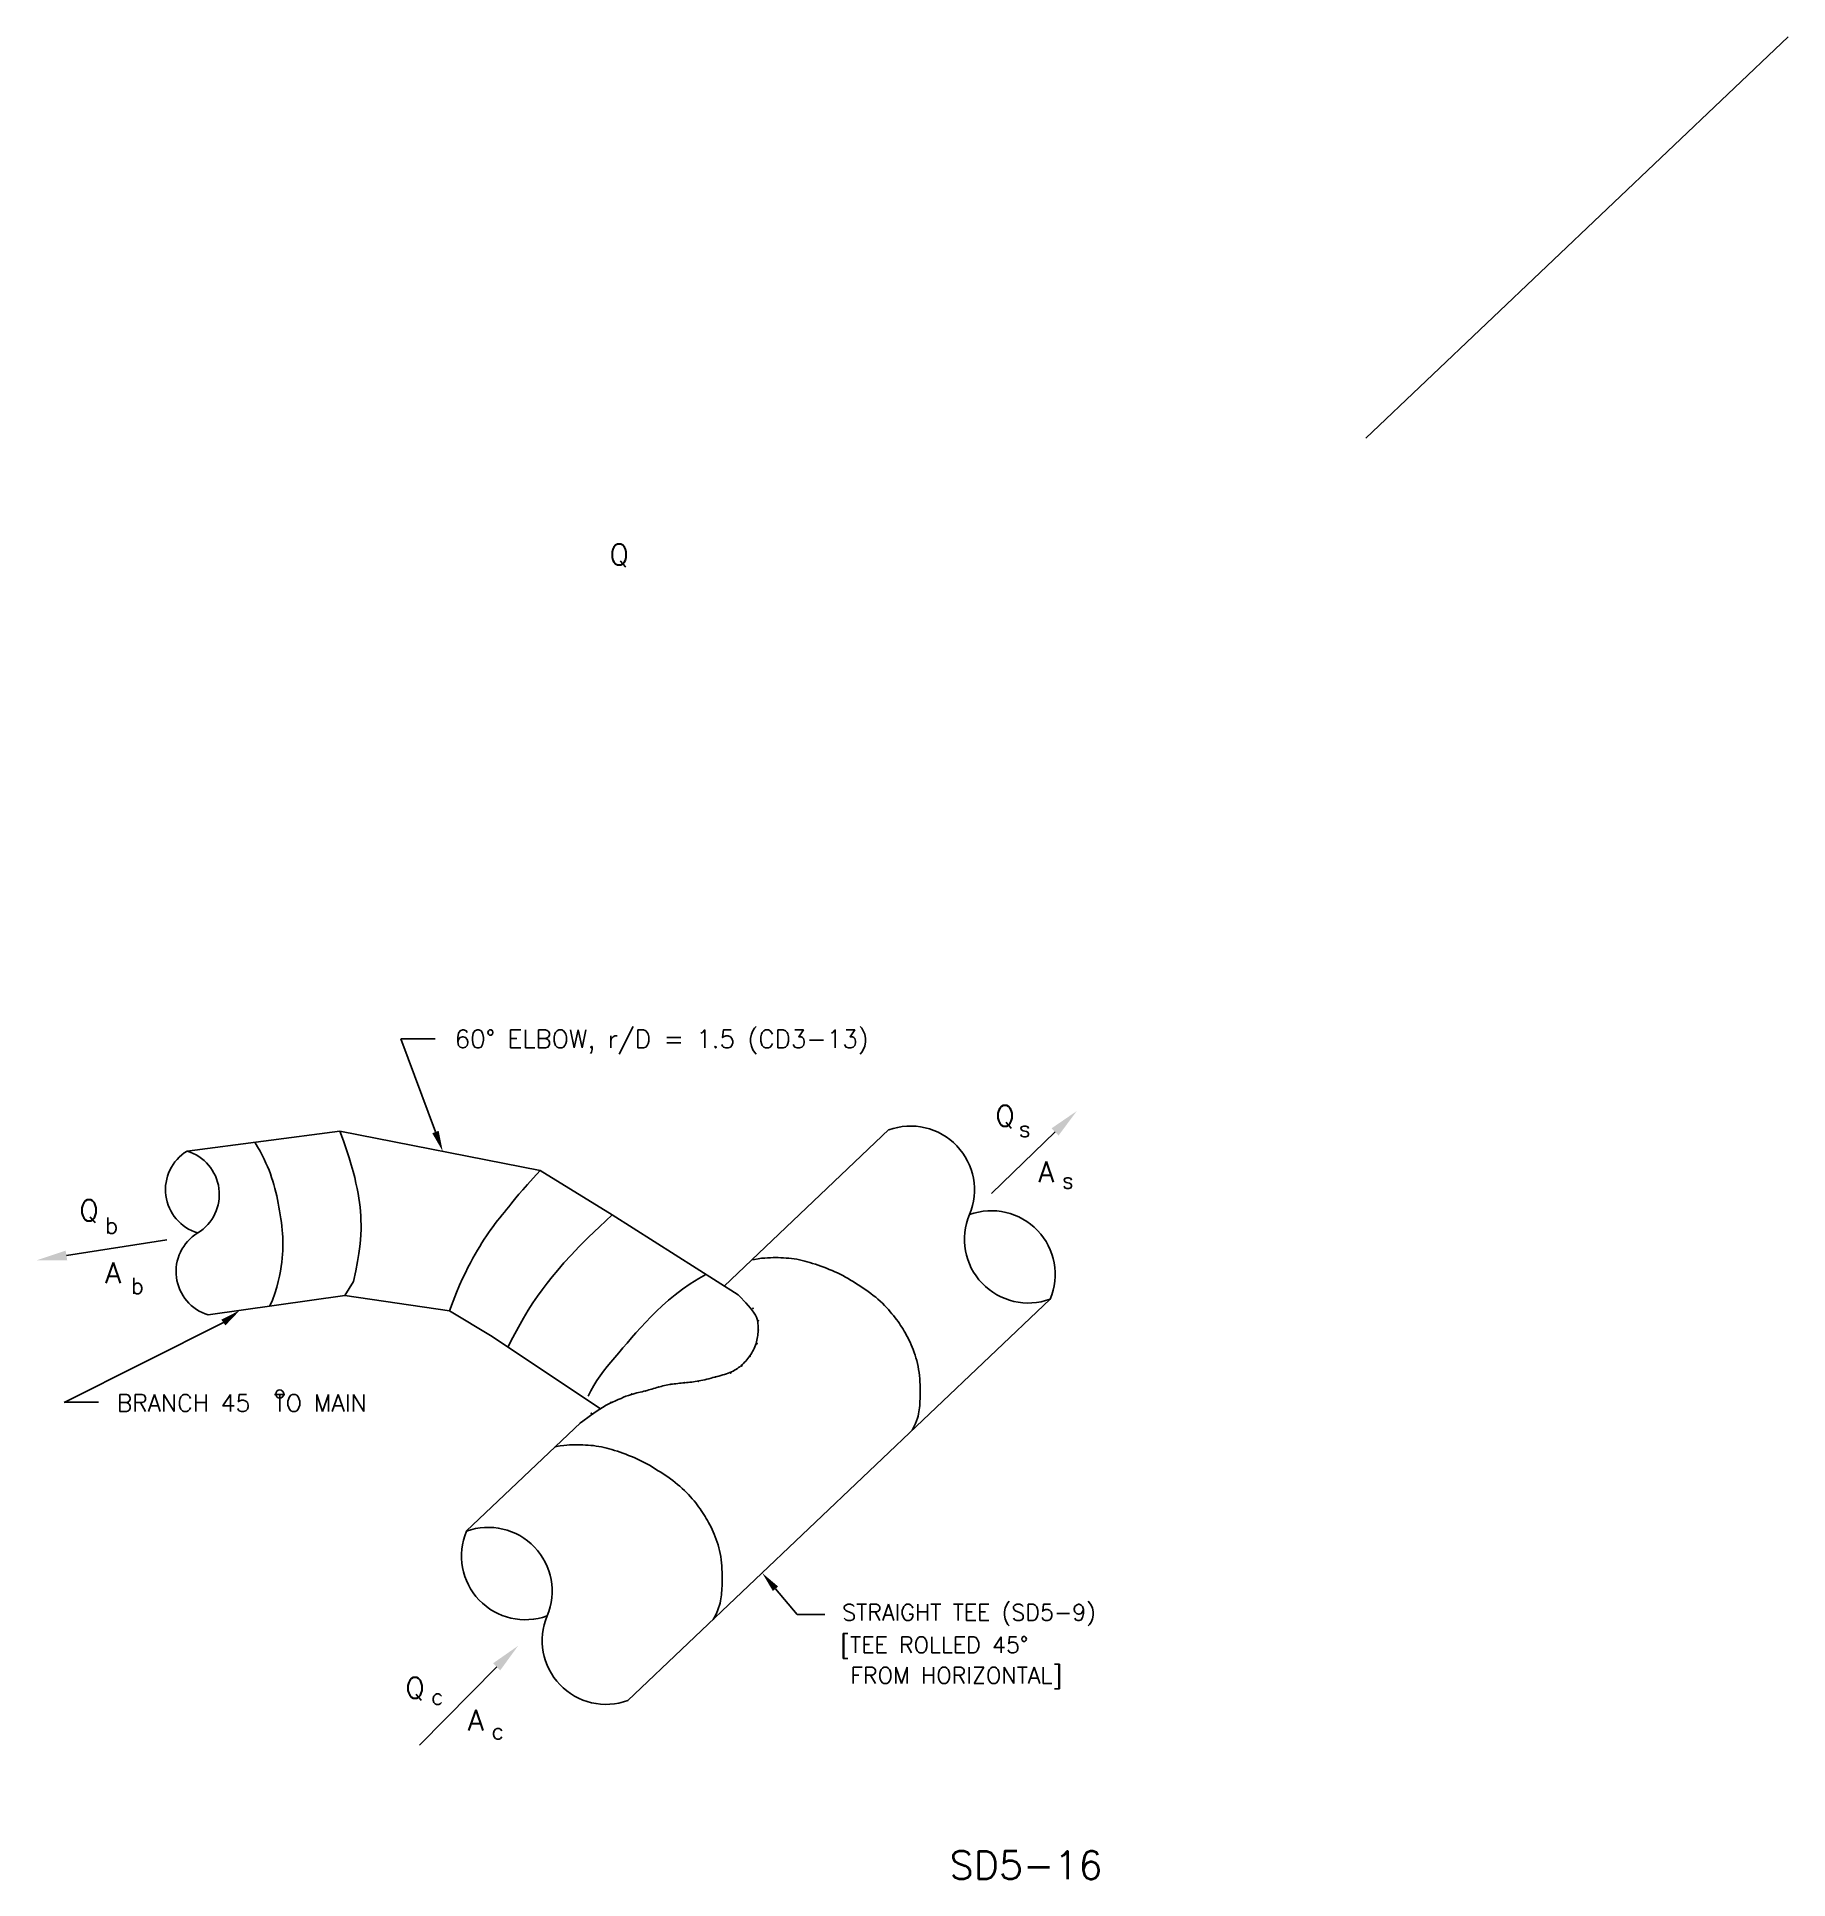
# Model space of a CAD drawing. Extents: x 2.2 to 15.9, y 9 to 23.5.
import ezdxf
from ezdxf.enums import TextEntityAlignment as Align

# ---------------------------------------------------------------- set-up
doc = ezdxf.new("R2010")
doc.units = 0
doc.header["$LTSCALE"] = 0.5
doc.header["$MEASUREMENT"] = 0
doc.layers.get('0').update_dxf_attribs({"linetype": 'CONTINUOUS'})
doc.layers.add('NUMBER', color=7, linetype='CONTINUOUS')
doc.styles.add('ROMANS', font='romans')

msp = doc.modelspace()

# ---------------------------------------------------------------- linework, layer by layer
for p, q in [((12.588, 20.32), (15.891, 23.459)), ((5.311, 14.892), (5.041, 15.62)), ((5.041, 15.62), (5.227, 15.62)), ((5.227, 15.62), (5.308, 15.62)), ((3.368, 14.743), (4.563, 14.899)), ((6.13, 14.591), (4.563, 14.899)), ((7.568, 13.685), (8.858, 14.911)), ((10.157, 14.892), (9.66, 14.411)), ((6.13, 14.591), (6.692, 14.243)), ((7.678, 13.618), (6.692, 14.243)), ((2.424, 13.926), (3.21, 14.049)), ((4.67, 13.721), (4.603, 13.613)), ((4.603, 13.613), (3.534, 13.461)), ((4.603, 13.613), (5.42, 13.493)), ((6.816, 10.444), (10.119, 13.584)), ((5.755, 13.292), (5.42, 13.493)), ((3.652, 13.401), (2.407, 12.775)), ((5.755, 13.292), (6.601, 12.726)), ((2.407, 12.777), (2.676, 12.777)), ((5.552, 11.768), (6.448, 12.619)), ((7.971, 11.319), (8.14, 11.118)), ((8.14, 11.118), (8.274, 11.118)), ((8.274, 11.118), (8.355, 11.118)), ((5.79, 10.708), (5.185, 10.094))]:
    msp.add_line(p, q)
for points in [[(4.563, 14.899), (4.591, 14.822), (4.615, 14.753), (4.635, 14.691), (4.652, 14.634), (4.667, 14.583), (4.679, 14.536), (4.689, 14.492), (4.698, 14.451), (4.705, 14.412), (4.711, 14.375), (4.717, 14.339), (4.721, 14.304), (4.724, 14.269), (4.727, 14.235), (4.728, 14.2), (4.729, 14.165), (4.729, 14.128), (4.728, 14.089), (4.725, 14.045), (4.72, 13.997), (4.712, 13.942), (4.702, 13.878), (4.688, 13.805), (4.67, 13.721)], [(4.016, 13.532), (4.035, 13.577), (4.054, 13.629), (4.069, 13.677), (4.081, 13.722), (4.091, 13.764), (4.098, 13.803), (4.104, 13.839), (4.108, 13.873), (4.112, 13.905), (4.115, 13.935), (4.117, 13.963), (4.118, 13.991), (4.118, 14.017), (4.118, 14.044), (4.117, 14.07), (4.115, 14.097), (4.113, 14.125), (4.11, 14.154), (4.106, 14.184), (4.102, 14.213), (4.097, 14.244), (4.092, 14.274), (4.087, 14.304), (4.081, 14.334), (4.075, 14.364), (4.069, 14.393), (4.062, 14.422), (4.055, 14.451), (4.047, 14.48), (4.038, 14.508), (4.029, 14.536), (4.02, 14.564), (4.009, 14.592), (3.998, 14.621), (3.985, 14.649), (3.971, 14.679), (3.956, 14.71), (3.939, 14.742), (3.919, 14.776), (3.898, 14.812)], [(5.42, 13.493), (5.449, 13.568), (5.476, 13.635), (5.5, 13.693), (5.523, 13.745), (5.545, 13.791), (5.565, 13.832), (5.584, 13.869), (5.603, 13.904), (5.621, 13.936), (5.639, 13.967), (5.657, 13.997), (5.674, 14.025), (5.691, 14.053), (5.709, 14.079), (5.726, 14.104), (5.744, 14.129), (5.761, 14.153), (5.779, 14.176), (5.797, 14.199), (5.815, 14.221), (5.833, 14.243), (5.85, 14.265), (5.867, 14.286), (5.884, 14.307), (5.901, 14.328), (5.919, 14.351), (5.939, 14.376), (5.964, 14.405), (5.993, 14.439), (6.03, 14.481), (6.075, 14.531), (6.13, 14.591)], [(6.693, 14.244), (6.594, 14.151), (6.509, 14.069), (6.435, 13.995), (6.371, 13.928), (6.316, 13.867), (6.267, 13.811), (6.224, 13.758), (6.184, 13.708), (6.146, 13.658), (6.109, 13.608), (6.073, 13.555), (6.037, 13.498), (5.999, 13.435), (5.959, 13.364), (5.915, 13.284), (5.879, 13.215)], [(9.04, 12.558), (9.053, 12.585), (9.065, 12.611), (9.074, 12.633), (9.081, 12.653), (9.085, 12.67), (9.089, 12.687), (9.092, 12.703), (9.095, 12.719), (9.097, 12.735), (9.098, 12.751), (9.099, 12.768), (9.1, 12.785), (9.101, 12.804), (9.101, 12.823), (9.101, 12.844), (9.102, 12.866), (9.101, 12.889), (9.101, 12.913), (9.1, 12.937), (9.099, 12.961), (9.097, 12.986), (9.094, 13.01), (9.09, 13.034), (9.086, 13.058), (9.081, 13.081), (9.076, 13.103), (9.069, 13.126), (9.063, 13.147), (9.056, 13.168), (9.048, 13.189), (9.04, 13.209), (9.032, 13.228), (9.023, 13.247), (9.014, 13.265), (9.005, 13.283), (8.996, 13.3), (8.987, 13.317), (8.977, 13.333), (8.968, 13.349), (8.959, 13.364), (8.949, 13.379), (8.939, 13.394), (8.929, 13.409), (8.918, 13.424), (8.906, 13.439), (8.894, 13.455), (8.881, 13.47), (8.868, 13.486), (8.854, 13.503), (8.838, 13.519), (8.823, 13.535), (8.806, 13.552), (8.789, 13.568), (8.772, 13.583), (8.754, 13.599), (8.735, 13.614), (8.716, 13.628), (8.696, 13.643), (8.677, 13.657), (8.657, 13.67), (8.637, 13.683), (8.617, 13.696), (8.597, 13.709), (8.577, 13.722), (8.558, 13.734), (8.538, 13.745), (8.518, 13.757), (8.497, 13.768), (8.477, 13.779), (8.456, 13.789), (8.435, 13.799), (8.413, 13.808), (8.391, 13.817), (8.37, 13.826), (8.348, 13.835), (8.326, 13.843), (8.304, 13.85), (8.282, 13.857), (8.261, 13.864), (8.24, 13.871), (8.219, 13.877), (8.199, 13.882), (8.178, 13.887), (8.157, 13.892), (8.137, 13.896), (8.116, 13.899), (8.096, 13.902), (8.075, 13.904), (8.054, 13.906), (8.033, 13.907), (8.012, 13.908), (7.992, 13.909), (7.971, 13.909), (7.951, 13.909), (7.93, 13.908), (7.909, 13.908), (7.887, 13.906), (7.862, 13.904), (7.835, 13.9), (7.805, 13.895), (7.786, 13.892)], [(6.505, 12.824), (6.526, 12.867), (6.549, 12.908), (6.573, 12.947), (6.599, 12.985), (6.626, 13.021), (6.654, 13.057), (6.683, 13.092), (6.714, 13.128), (6.745, 13.165), (6.776, 13.203), (6.809, 13.241), (6.844, 13.281), (6.879, 13.321), (6.916, 13.362), (6.955, 13.404), (6.996, 13.446), (7.039, 13.489), (7.085, 13.532), (7.133, 13.576), (7.186, 13.619), (7.242, 13.662), (7.304, 13.705), (7.37, 13.747), (7.426, 13.778)], [(6.441, 12.613), (6.452, 12.622), (6.523, 12.673), (6.576, 12.71), (6.616, 12.736), (6.647, 12.754), (6.672, 12.767), (6.696, 12.779), (6.719, 12.79), (6.741, 12.8), (6.762, 12.808), (6.782, 12.817), (6.801, 12.824), (6.82, 12.83), (6.837, 12.836), (6.854, 12.841), (6.87, 12.846), (6.885, 12.85), (6.899, 12.854), (6.913, 12.857), (6.927, 12.86), (6.94, 12.864), (6.953, 12.867), (6.966, 12.87), (6.979, 12.874), (6.991, 12.878), (7.004, 12.881), (7.016, 12.885), (7.028, 12.889), (7.041, 12.892), (7.053, 12.896), (7.065, 12.899), (7.077, 12.902), (7.09, 12.905), (7.102, 12.908), (7.115, 12.911), (7.127, 12.913), (7.14, 12.916), (7.153, 12.918), (7.166, 12.92), (7.179, 12.921), (7.192, 12.923), (7.206, 12.925), (7.219, 12.926), (7.233, 12.928), (7.246, 12.929), (7.26, 12.93), (7.273, 12.932), (7.287, 12.933), (7.301, 12.935), (7.315, 12.936), (7.329, 12.938), (7.343, 12.94), (7.357, 12.942), (7.372, 12.945), (7.387, 12.948), (7.403, 12.951), (7.418, 12.954), (7.434, 12.958), (7.45, 12.962), (7.466, 12.966), (7.481, 12.97), (7.497, 12.974), (7.513, 12.978), (7.528, 12.982), (7.543, 12.986), (7.558, 12.991), (7.572, 12.995), (7.586, 13), (7.6, 13.005), (7.613, 13.01), (7.626, 13.016), (7.638, 13.022), (7.65, 13.028), (7.661, 13.035), (7.672, 13.041), (7.682, 13.049), (7.692, 13.056), (7.702, 13.064), (7.711, 13.073), (7.72, 13.081), (7.729, 13.09), (7.738, 13.1), (7.746, 13.109), (7.754, 13.119), (7.762, 13.13), (7.769, 13.141), (7.777, 13.152), (7.784, 13.163), (7.791, 13.175), (7.797, 13.187), (7.803, 13.199), (7.809, 13.211), (7.814, 13.224), (7.818, 13.237), (7.822, 13.25), (7.825, 13.263), (7.828, 13.276), (7.83, 13.289), (7.831, 13.301), (7.833, 13.314), (7.834, 13.326), (7.834, 13.337), (7.835, 13.349), (7.835, 13.359), (7.835, 13.37), (7.834, 13.381), (7.833, 13.392), (7.832, 13.403), (7.829, 13.415), (7.826, 13.428), (7.821, 13.443), (7.813, 13.46), (7.798, 13.483), (7.774, 13.514), (7.738, 13.555), (7.688, 13.608), (7.678, 13.618)], [(7.482, 11.078), (7.49, 11.091), (7.505, 11.121), (7.516, 11.147), (7.525, 11.169), (7.532, 11.189), (7.537, 11.207), (7.54, 11.223), (7.543, 11.239), (7.546, 11.255), (7.548, 11.271), (7.549, 11.287), (7.55, 11.304), (7.551, 11.322), (7.552, 11.34), (7.552, 11.36), (7.553, 11.38), (7.553, 11.402), (7.553, 11.425), (7.552, 11.449), (7.551, 11.473), (7.55, 11.498), (7.548, 11.522), (7.545, 11.546), (7.542, 11.57), (7.537, 11.594), (7.532, 11.617), (7.527, 11.64), (7.521, 11.662), (7.514, 11.683), (7.507, 11.704), (7.499, 11.725), (7.491, 11.745), (7.483, 11.764), (7.474, 11.783), (7.466, 11.801), (7.457, 11.819), (7.447, 11.836), (7.438, 11.853), (7.429, 11.869), (7.419, 11.885), (7.41, 11.9), (7.4, 11.915), (7.39, 11.93), (7.38, 11.945), (7.369, 11.96), (7.358, 11.975), (7.346, 11.991), (7.333, 12.007), (7.319, 12.023), (7.305, 12.039), (7.29, 12.055), (7.274, 12.071), (7.258, 12.088), (7.241, 12.104), (7.223, 12.12), (7.205, 12.135), (7.186, 12.15), (7.167, 12.165), (7.148, 12.179), (7.128, 12.193), (7.108, 12.206), (7.088, 12.22), (7.068, 12.233), (7.048, 12.245), (7.029, 12.258), (7.009, 12.27), (6.989, 12.282), (6.969, 12.293), (6.949, 12.304), (6.928, 12.315), (6.907, 12.325), (6.886, 12.335), (6.864, 12.345), (6.843, 12.354), (6.821, 12.362), (6.799, 12.371), (6.777, 12.379), (6.755, 12.386), (6.734, 12.394), (6.712, 12.4), (6.691, 12.407), (6.67, 12.413), (6.65, 12.418), (6.629, 12.423), (6.609, 12.428), (6.588, 12.432), (6.567, 12.435), (6.547, 12.438), (6.526, 12.44), (6.505, 12.442), (6.484, 12.443), (6.464, 12.444), (6.443, 12.445), (6.422, 12.445), (6.402, 12.445), (6.381, 12.445), (6.36, 12.444), (6.338, 12.442), (6.314, 12.44), (6.286, 12.436), (6.256, 12.431), (6.248, 12.43)]]:
    msp.add_lwpolyline(points)
msp.add_circle((4.093, 12.842), 0.0315)
for centre, radius, start, end in [((9.027, 14.439), 0.499, 337.2273, 110.0964), ((3.553, 14.441), 0.354, 121.5016, 253.2826), ((3.266, 14.404), 0.354, 301.5016, 73.2826), ((9.659, 13.777), 0.499, 337.2273, 110.0964), ((9.947, 14.053), 0.499, 157.2273, 290.0964), ((3.636, 13.8), 0.354, 121.5016, 253.2826), ((6.013, 11.575), 0.499, 157.2273, 290.0964), ((5.724, 11.3), 0.499, 337.2273, 110.0964), ((6.645, 10.913), 0.499, 157.2273, 290.0964)]:
    msp.add_arc(centre, radius, start, end)
for p in [(7.795, 13.512), (7.836, 13.416), (7.836, 13.343), (7.771, 13.137), (7.825, 13.235), (7.499, 12.974), (7.619, 13.006), (7.706, 13.061), (6.846, 12.843), (6.955, 12.865), (7.053, 12.898), (7.151, 12.919), (7.26, 12.93), (7.368, 12.941), (6.531, 12.691), (6.683, 12.778)]:
    msp.add_point(p)
for points in [[(10.184, 14.864), (10.13, 14.921), (10.326, 15.055)], [(5.336, 14.901), (5.286, 14.882), (5.368, 14.74)], [(2.418, 13.964), (2.431, 13.887), (2.193, 13.889)], [(3.636, 13.423), (3.668, 13.379), (3.782, 13.498)], [(7.95, 11.301), (7.991, 11.336), (7.866, 11.442)], [(5.817, 10.68), (5.762, 10.736), (5.957, 10.872)]]:
    msp.add_solid(points)

# ---------------------------------------------------------------- texts
at = {"style": 'ROMANS'}
for s, height, p in [('Q', 0.162, (6.671, 19.328)), ('Q', 0.162, (9.689, 14.938)), ('s', 0.126, (9.874, 14.854)), ('A', 0.162, (10.025, 14.5)), ('s', 0.126, (10.211, 14.45)), ('Q', 0.162, (2.525, 14.198)), ('b', 0.126, (2.727, 14.097)), ('A', 0.162, (2.727, 13.71)), ('b', 0.126, (2.929, 13.625)), ('BRANCH 45  TO MAIN', 0.13466, (2.818, 12.704)), ('STRAIGHT TEE (SD5-9)', 0.12757, (8.492, 11.07)), ('[TEE ROLLED 45%%D', 0.12757, (8.477, 10.816)), ('FROM HORIZONTAL]', 0.12757, (8.556, 10.577)), ('Q', 0.162, (5.075, 10.462)), ('c', 0.126, (5.277, 10.412)), ('A', 0.162, (5.563, 10.21)), ('c', 0.126, (5.749, 10.142))]:
    msp.add_text(s, height=height, dxfattribs=at).set_placement(p)
msp.add_text('60%%d ELBOW, r/D = 1.5 (CD3-13)', height=0.14175, dxfattribs=at).set_placement((5.461, 15.691), align=Align.TOP_LEFT)
at = {"layer": 'NUMBER', "style": 'ROMANS'}
msp.add_text('SD5-16', height=0.22, dxfattribs=at).set_placement((9.331, 9.047))

doc.saveas('drawing.dxf')
